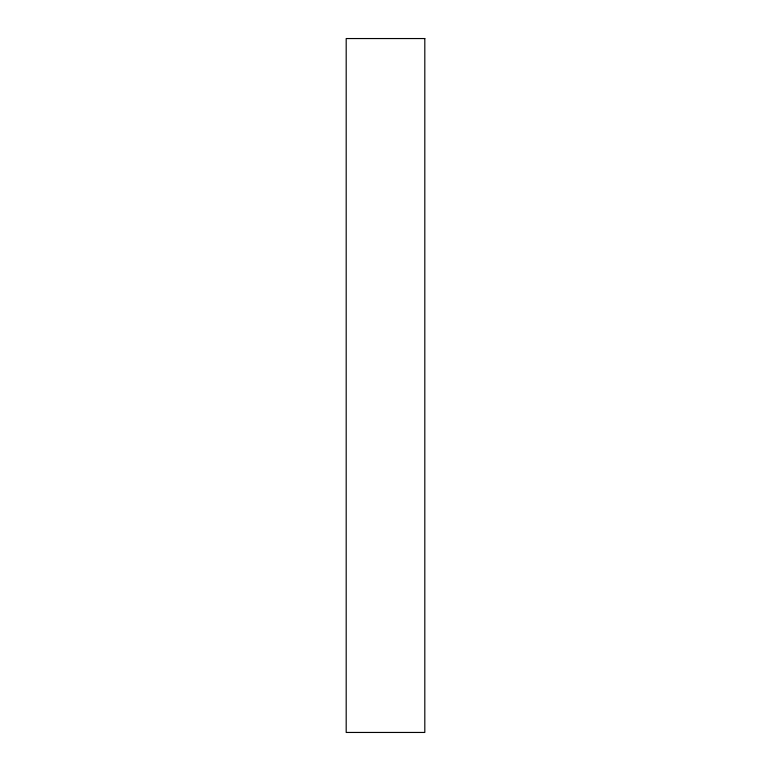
<?xml version="1.0" encoding="UTF-8"?>
<svg xmlns="http://www.w3.org/2000/svg" width="771" height="771" viewBox="0 0 771 771"><rect width="100%" height="100%" fill="white"/><g stroke="black" fill="none" stroke-linecap="round" stroke-linejoin="round"><path stroke-width="1.16" d="M424.811 38.55L346.189 38.55L346.189 732.45L424.811 732.45L424.811 38.55"/></g></svg>
